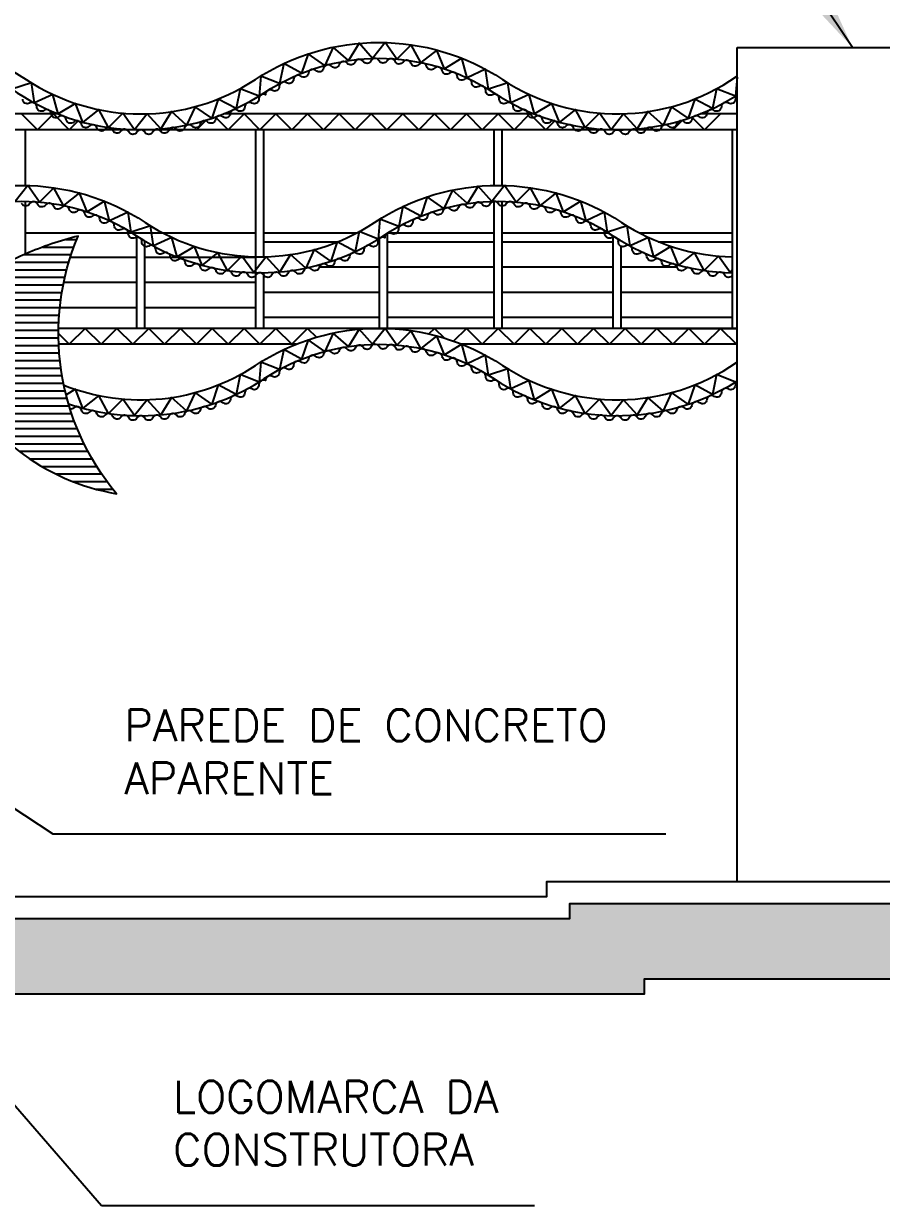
# Model space of a CAD drawing. Header units: millimetres. Extents: x 462 to 740, y -508 to -73.
# Drawn here: x 707.15 to 717.95, y -439.93 to -425.05 of the extents above; entities that cross this region are included whole.
import ezdxf

# ---------------------------------------------------------------- set-up
doc = ezdxf.new("R2010")
doc.units = ezdxf.units.MM
doc.header["$LTSCALE"] = 0.1
for name, color, linetype in [('azul-claro', 130, 'Continuous'), ('COTAS', 6, 'Continuous'), ('nivel', 1, 'Continuous'), ('ondas-claras', 130, 'Continuous'), ('ondas-escuras', 160, 'Continuous'), ('Parede alta', 5, 'Continuous')]:
    doc.layers.add(name, color=color, linetype=linetype)
doc.styles.add('RO-00', font='romans.shx')
doc.dimstyles.new('COTAS-300', dxfattribs={"dimscale": 0, "dimtxt": 0.4, "dimasz": 0.6, "dimexe": 0.4, "dimexo": 0.4, "dimgap": 0.3, "dimtad": 1, "dimzin": 1, "dimdsep": 46, "dimtxsty": 'RO-00', "dimcen": 2.5, "dimclrd": 6, "dimclre": 6, "dimclrt": 2, "dimadec": 0, "dimazin": 0, "dimtfac": 1, "dimtmove": 2, "dimatfit": 2, "dimfxl": 1, "dimtolj": 1, "dimtzin": 0, "dimarcsym": 0})

msp = doc.modelspace()

# ---------------------------------------------------------------- hatches: boundary and pattern name
h = msp.add_hatch()
h.set_pattern_fill('LINE', color=256, scale=0.1, style=0)
h.set_pattern_definition([(0, (0, 0), (0, 0.3175), [])])
h.paths.add_polyline_path([(710.0715033197688, -427.6869411062975), (708.9028975590733, -427.6869411062976, 0.1164514430247353), (710.0715033197687, -427.9864648726216)], flags=17)
h.paths.add_polyline_path([(710.0715033197687, -427.9864648726216, -0.1164514430247462), (708.9028975590732, -427.6869411062976), (708.6715033197686, -427.6869411062976), (708.6715033197686, -428.8869411062977), (710.0715033197686, -428.8869411062977)])
h.paths.add_polyline_path([(708.5715033197687, -427.7388374725357, 0.09851582769293266), (708.5499436867412, -427.7454732163897, -0.5852999899523541), (708.4646955125302, -427.6916123618762, 0.02052110150961967), (708.4646981815637, -427.6869411062976), (707.1715033197687, -427.6869411062975), (707.1715033197687, -427.9512955978785, -0.04257938205917765), (707.8338656123348, -427.7255341366917, 0.0952719045216762), (707.5851574840316, -428.8869411062977), (708.5715033197688, -428.8869411062977)])
h = msp.add_hatch()
h.set_pattern_fill('LINE', color=256, scale=0.1, style=0)
h.set_pattern_definition([(180, (1337.523069777671, 93.53916156818627), (0, 0.3175), [])])
h.paths.add_polyline_path([(714.9028975590732, -427.6869411062976), (716.0715033197688, -427.6869411062975), (716.0715033197688, -427.9864648726216, -0.1164514430247558)])
h.paths.add_polyline_path([(714.6715033197687, -427.8552408566406, 0.2379369632080782), (714.7225848105248, -427.8501921231301, -0.2689827618628742), (714.7805494540411, -427.848397968982), (714.7805503784782, -427.8483984675336, -0.2689890858059741), (714.8108952687376, -427.8978195492859, 0.6100994640197491), (714.9017382594827, -427.9427444964904, -0.2689892305921527), (714.9594327446008, -427.9368618775699), (714.9594336498684, -427.93686228612, -0.2689828820818493), (714.9931917202159, -427.9840164394259, 0.610099539907486), (715.0869808080496, -428.0224164944501, -0.2689830551197115), (715.14411502663, -428.0124763587391), (715.1441158979032, -428.0124766800221, -0.2689893570093528), (715.1811189560442, -428.0571313017462, 0.610099463919175), (715.2773837683209, -428.0888138799967, -0.2689898418021161), (715.3336747589083, -428.0748640979604), (715.3336754545268, -428.0748642999667, -0.2689835177949229), (715.3737384670231, -428.1167938870024, 0.6100995397893043), (715.4720010273285, -428.1416016773694, -0.5799379795633007), (715.570090128724, -428.1627117919845, 0.6100994641144194), (715.6698576290096, -428.1805203780343, -0.5799379796214269), (715.7691926401795, -428.1946506401847, 0.6100995397805233), (715.8699697123657, -428.2053715982649, -0.5799379795683455), (715.9700542646409, -428.2124561693566, 0.6100994641916826), (716.0713354898807, -428.216035731545, -0.001454302066309839), (716.0715033197688, -428.2157443823648), (716.0715033197688, -428.8869411062977), (714.6715033197687, -428.8869411062976)])
h.paths.add_polyline_path([(713.1715033197687, -427.6869411062976), (714.4646981815638, -427.6869411062976, -0.02052110146763082), (714.4646955125307, -427.6916123618666, 0.5852999903886388), (714.549943686799, -427.7454732163585, -0.09851582740689939), (714.5715033197688, -427.7388374725357), (714.5715033197689, -428.8869411062976), (713.1715033197687, -428.8869411062976)])
h.paths.add_polyline_path([(711.7265491913282, -427.6889339649639, -0.02403830911296385), (711.7316443516625, -427.6869411062976), (711.7679769619524, -427.6869411062976, -0.04992430652668298), (711.7783111270076, -427.6916123618988, 0.3123430975043032), (711.8439696881393, -427.6869411062976), (713.0715033197688, -427.6869411062976), (713.0715033197688, -428.8869411062976), (711.7265491913282, -428.8869411062976)])
h.paths.add_polyline_path([(710.1715033197686, -428.2157443823453, -0.001448405149833807), (710.1716704725638, -428.2160345481939, 0.6100995398671734), (710.272952966783, -428.2124549411492, -0.5799379795408921), (710.37303768614, -428.2053727308626, 0.6100994640013186), (710.4738134956724, -428.1946519071236, -0.5799379797076375), (710.573148173514, -428.1805193018372, 0.6100995397421503), (710.6729169238122, -428.1627104926714, -0.579937979675688), (710.7710065231361, -428.14160269179, 0.6100994641467672), (710.8692678522962, -428.1167952122224, -0.5799379795136393), (710.9656218909604, -428.0888129324043, 0.6100995398194184), (711.0618879093815, -428.0571299571898, -0.5799379796552772), (711.156026876214, -428.0224173704673, 0.6100994641270733), (711.2498147889415, -427.984017796554, -0.5799379795812867), (711.3412672761073, -427.9427436964054, 0.6100995397504883), (711.4321114050658, -427.8978181863478, -0.5799379797433296), (711.5204229867069, -427.8501928432751, 0.610099464006414), (711.6078677288887, -427.7989667082129, -0.222137331088951), (711.6265491913283, -427.7537297483257), (711.6265491913284, -428.8869411062977), (710.1715033197686, -428.8869411062976)])
h.paths.add_polyline_path([(710.1715033197685, -427.6869411062977), (711.340109080464, -427.6869411062976, -0.1164514430247438), (710.1715033197686, -427.9864648726217)])
at = {"layer": 'nivel'}
h = msp.add_hatch(dxfattribs=at)
h.set_pattern_fill('LINE', color=256, scale=0.03, style=0)
h.set_pattern_definition([(0, (0, 0), (0, 0.09524999999999999), [])])
edge = h.paths.add_edge_path()
edge.add_line((699.8414117936206, -429.5284877801931), (698.8096741789603, -429.6220284175258))
edge.add_arc((700.0155409109542, -429.0487400727159), 1.335205640200976, 205.427162484213, 225.6908984246873)
edge.add_arc((703.1123904557355, -426.2397250552069), 5.51437166967303, 223.0521815015555, 245.5952321465405)
edge.add_arc((703.1123904557355, -426.2397250552069), 5.514371669672974, 245.5952321465403, 288.1916869279893)
edge.add_arc((703.1123904557359, -426.2397250552068), 5.514371669672999, 288.1916869279856, 310.8161678870518)
edge.add_arc((706.8913195210647, -430.6151597829539), 0.2670411280402432, 45.93554356051408, 130.816167887057, ccw=False)
edge.add_arc((708.7837386481352, -428.2275957983672), 2.780977519417397, 232.1420909785948, 260.3077357787611)
edge.add_arc((710.7294605855591, -428.952941053033), 3.144995705441348, 157.0285125311506, 219.8663069947662, ccw=False)
edge.add_arc((708.8258140178843, -431.7203490056746), 4.116127728426251, 103.9450182528151, 113.6976028204336)
edge.add_arc((708.8258140178478, -431.7203490056913), 4.116127728426901, 113.6976028198749, 122.520669061994)
edge.add_arc((706.4554886672854, -428.0339755400707), 0.2670411280402833, 221.6088745912796, 306.1371043044731, ccw=False)
edge.add_arc((702.6152194415878, -431.444589951069), 4.869101236259058, 41.60887459127139, 50.46395990994611)
edge.add_arc((702.6152194415766, -431.4445899510799), 4.869101236274568, 50.46395990992676, 62.89144080557438)
edge.add_arc((702.6152194415769, -431.4445899510799), 4.869101236274457, 62.89144080557676, 111.4586071290842)
edge.add_arc((702.6152194415766, -431.44458995108), 4.869101236274474, 111.4586071290812, 130.9514306225702)
edge.add_arc((702.6152194415763, -431.4445899510804), 4.869101236274509, 130.9514306225645, 138.1853458032426)
edge.add_arc((700.0155409109591, -429.0487400727186), 1.335205640206627, 140.433387464486, 162.2489838610349)
edge.add_arc((700.0155409109541, -429.0487400727156), 1.335205640200974, 162.2489838610902, 189.9347229458582)
edge.add_line((698.7003567446019, -429.2790978600834), (699.811356979353, -429.17632306225))
edge.add_line((699.811356979353, -429.17632306225), (699.8414117936206, -429.5284877801931))
at = {"layer": 'Parede alta'}
msp.add_hatch(color=256, dxfattribs=at).paths.add_polyline_path([(735.5791942286885, -436.3220021510428), (728.995244052734, -436.3220021510428), (728.995244052734, -436.1331701510429), (714.018780882763, -436.1331701510429), (714.018780882763, -436.3220021510428), (712.3167932583422, -436.3220021510428), (706.5612155992338, -436.3220021510428), (706.5612155992338, -436.1331701510429), (698.36580003527, -436.1331701510429), (698.36580003527, -436.3220021510428), (685.6993040352703, -436.3220021510427), (685.6993040352703, -436.1331701510428), (660.8609847586534, -436.1331701510429), (640.6658000352701, -436.1331701510429), (640.6658000352701, -436.3220021510428), (628.3993040352701, -436.3220021510427), (628.3993040352701, -436.1331701510428), (620.4658000352701, -436.1331701510429), (620.4658000352701, -436.3220021510428), (611.7497915267348, -436.3220021510428), (611.7497915267348, -437.2661621510428), (621.4099600352702, -437.2661621510428), (621.4099600352702, -437.0773301510428), (627.4551440352701, -437.0773301510428), (627.4551440352701, -437.2661621510427), (641.6099600352701, -437.2661621510428), (641.6099600352701, -437.0773301510428), (660.8609847586534, -437.0773301510428), (684.7551440352703, -437.0773301510428), (684.7551440352703, -437.2661621510427), (699.3099600352699, -437.2661621510428), (699.3099600352699, -437.0773301510428), (705.6170555992338, -437.0773301510428), (705.6170555992338, -437.2661621510428), (712.3167932583422, -437.2661621510428), (714.962940882763, -437.2661621510428), (714.962940882763, -437.0773301510428), (728.051084052734, -437.0773301510428), (728.051084052734, -437.2661621510428), (735.5791942286885, -437.2661621510428)])

# ---------------------------------------------------------------- linework, layer by layer
for p, q in [((707.5774726688775, -426.1869411062976), (704.8339612073861, -426.1869411062976)), ((707.1215033197641, -426.1869411062976), (707.3215033197638, -426.3869411062975)), ((707.5215033197636, -426.1869411062976), (707.3215033197639, -426.3869411062975)), ((707.5215033197636, -426.1869411062976), (707.7215033197633, -426.3869411062975)), ((707.8336015801628, -426.2748428458979), (707.7215033197633, -426.3869411062975)), ((709.4438404349461, -426.2646039911208), (709.3215033197695, -426.3869411062975)), ((709.5607819548959, -426.2262197414243), (709.7215033197689, -426.3869411062975)), ((710.1215033197686, -426.1869411062976), (709.6655339706593, -426.1869411062976)), ((709.9215033197686, -426.1869411062976), (709.7215033197689, -426.3869411062975)), ((709.9215033197686, -426.1869411062976), (710.1215033197683, -426.3869411062975)), ((713.5774726688776, -426.1869411062976), (710.1215033197686, -426.1869411062976)), ((710.3215033197683, -426.1869411062976), (710.1215033197686, -426.3869411062975)), ((710.3215033197683, -426.1869411062976), (710.521503319768, -426.3869411062975)), ((710.7215033197676, -426.1869411062976), (710.5215033197679, -426.3869411062975)), ((710.7215033197676, -426.1869411062976), (710.9215033197673, -426.3869411062975)), ((711.1215033197672, -426.1869411062976), (710.9215033197675, -426.3869411062975)), ((711.1215033197672, -426.1869411062976), (711.3215033197669, -426.3869411062975)), ((711.5215033197666, -426.1869411062976), (711.3215033197667, -426.3869411062975)), ((711.5215033197666, -426.1869411062976), (711.7215033197663, -426.3869411062975)), ((711.9215033197661, -426.1869411062976), (711.7215033197664, -426.3869411062975)), ((711.9215033197661, -426.1869411062976), (712.1215033197658, -426.3869411062975)), ((712.3215033197654, -426.1869411062976), (712.1215033197657, -426.3869411062975)), ((712.3215033197654, -426.1869411062976), (712.5215033197651, -426.3869411062975)), ((712.7215033197649, -426.1869411062976), (712.5215033197652, -426.3869411062975)), ((712.7215033197649, -426.1869411062976), (712.9215033197646, -426.3869411062975)), ((713.1215033197642, -426.1869411062976), (712.9215033197645, -426.3869411062975)), ((713.1215033197642, -426.1869411062976), (713.3215033197639, -426.3869411062975)), ((713.5215033197637, -426.1869411062976), (713.321503319764, -426.3869411062975)), ((713.5215033197637, -426.1869411062976), (713.7215033197634, -426.3869411062975)), ((713.833601580163, -426.2748428458979), (713.7215033197634, -426.3869411062975)), ((715.4438404349462, -426.2646039911208), (715.3215033197696, -426.3869411062975)), ((715.560781954896, -426.2262197414243), (715.721503319769, -426.3869411062975)), ((716.1315033197687, -426.1869411062976), (715.6655339706595, -426.1869411062976)), ((715.9215033197687, -426.1869411062976), (715.721503319769, -426.3869411062975)), ((710.1215033197686, -426.3869411062975), (704.8339612073862, -426.3869411062975)), ((707.1715033197686, -427.0873836188316), (707.1715033197686, -426.3869411062976)), ((710.0715033197687, -427.9864648726216), (710.0715033197687, -426.3869411062975)), ((716.1315033197687, -426.3869411062975), (710.1215033197686, -426.3869411062975)), ((710.1715033197686, -427.9864648726217), (710.1715033197686, -426.3869411062975)), ((713.0715033197688, -427.0873836188316), (713.0715033197688, -426.3869411062976)), ((713.1715033197687, -427.0873836188316), (713.1715033197687, -426.3869411062976)), ((716.0715033197689, -428.8869411062977), (716.0715033197688, -426.3869411062975)), ((707.1715033197686, -427.9512955978785), (707.1715033197686, -427.2874173399736)), ((713.0715033197688, -428.8869411062976), (713.0715033197688, -427.2874173399736)), ((713.1715033197687, -428.8869411062976), (713.1715033197687, -427.2874173399736)), ((710.0715033197688, -427.6869411062975), (707.1715033197687, -427.6869411062977)), ((708.5143421474869, -427.6869411062976), (707.1715033197686, -427.6869411062975)), ((708.5715033197687, -428.8869411062976), (708.5715033197687, -427.7388374725357)), ((711.3401090804639, -427.6869411062976), (710.1715033197687, -427.6869411062977)), ((711.6265491913283, -428.8869411062976), (711.6265491913283, -427.7537297483258)), ((711.7265491913282, -428.8869411062976), (711.7265491913282, -427.6889339649639)), ((713.0715033197688, -427.6869411062976), (711.7286644920505, -427.6869411062976)), ((714.514342147487, -427.6869411062976), (713.1715033197686, -427.6869411062976)), ((714.5715033197688, -428.8869411062976), (714.5715033197688, -427.7388374725357)), ((716.0715033197689, -427.6869411062975), (714.9028975590734, -427.6869411062976)), ((708.6715033197686, -428.8869411062976), (708.6715033197686, -427.7864255875843)), ((714.6715033197687, -428.8869411062976), (714.6715033197687, -427.8552408566406)), ((710.0715033197687, -428.8869411062979), (710.0715033197687, -427.9864648726216)), ((710.1715033197686, -428.8869411062977), (710.1715033197686, -428.1864985937635)), ((707.5844663463973, -428.9499041329228), (707.7215033197722, -429.0869411062978)), ((710.1215033197686, -428.8869411062977), (707.5851574840316, -428.8869411062977)), ((707.9215033197719, -428.8869411062979), (707.7215033197722, -429.0869411062978)), ((707.9215033197719, -428.8869411062979), (708.1215033197716, -429.0869411062978)), ((708.3215033197713, -428.8869411062979), (708.1215033197716, -429.0869411062978)), ((708.3215033197713, -428.8869411062979), (708.521503319771, -429.0869411062978)), ((708.7215033197707, -428.8869411062979), (708.521503319771, -429.0869411062978)), ((708.7215033197707, -428.8869411062979), (708.9215033197704, -429.0869411062978)), ((709.1215033197701, -428.8869411062979), (708.9215033197704, -429.0869411062978)), ((709.1215033197701, -428.8869411062979), (709.3215033197698, -429.0869411062978)), ((709.5215033197695, -428.8869411062979), (709.3215033197698, -429.0869411062978)), ((709.5215033197695, -428.8869411062979), (709.7215033197692, -429.0869411062978)), ((709.9215033197689, -428.8869411062979), (709.7215033197692, -429.0869411062978)), ((709.9215033197689, -428.8869411062979), (710.1215033197686, -429.0869411062978)), ((716.1215033197687, -428.8869411062977), (710.1215033197686, -428.8869411062976)), ((710.3215033197682, -428.8869411062976), (710.1215033197685, -429.0869411062976)), ((710.3215033197682, -428.8869411062976), (710.5215033197679, -429.0869411062976)), ((710.7215033197675, -428.8869411062976), (710.5215033197678, -429.0869411062976)), ((710.7215033197676, -428.8869411062976), (710.8336015801661, -428.9990393666963)), ((712.3215033197743, -428.8869411062979), (712.2505724877357, -428.9578719383364)), ((712.3215033197743, -428.8869411062979), (712.4438404349522, -429.0092782214759)), ((712.7215033197738, -428.8869411062979), (712.5607819548999, -429.047662471172)), ((712.7215033197738, -428.8869411062979), (712.9215033197735, -429.0869411062978)), ((713.1215033197732, -428.8869411062979), (712.9215033197735, -429.0869411062978)), ((713.1215033197732, -428.8869411062979), (713.3215033197729, -429.0869411062978)), ((713.5215033197726, -428.8869411062979), (713.3215033197729, -429.0869411062978)), ((713.5215033197726, -428.8869411062979), (713.7215033197723, -429.0869411062978)), ((713.921503319772, -428.8869411062979), (713.7215033197723, -429.0869411062978)), ((713.921503319772, -428.8869411062979), (714.1215033197717, -429.0869411062978)), ((714.3215033197714, -428.8869411062979), (714.1215033197717, -429.0869411062978)), ((714.3215033197714, -428.8869411062979), (714.5215033197711, -429.0869411062978)), ((714.7215033197708, -428.8869411062979), (714.5215033197711, -429.0869411062978)), ((714.7215033197708, -428.8869411062979), (714.9215033197705, -429.0869411062978)), ((715.1215033197702, -428.8869411062979), (714.9215033197705, -429.0869411062978)), ((715.1215033197702, -428.8869411062979), (715.3215033197699, -429.0869411062978)), ((715.1215033197703, -428.8869411062977), (716.1315033197687, -428.8869411062978)), ((715.5215033197696, -428.8869411062979), (715.3215033197699, -429.0869411062978)), ((715.5215033197696, -428.8869411062979), (715.7215033197693, -429.0869411062978)), ((715.921503319769, -428.8869411062979), (715.7215033197693, -429.0869411062978)), ((715.921503319769, -428.8869411062979), (716.1215033197687, -429.0869411062978)), ((710.1215033197686, -429.0869411062978), (707.5873208730432, -429.0869411062977)), ((710.5774726688772, -429.0869411062977), (710.1215033197686, -429.0869411062977)), ((716.1315033197687, -429.0869411062977), (712.6655339706602, -429.0869411062977))]:
    msp.add_line(p, q)
at = {"layer": 'azul-claro'}
for points in [[(704.121503319769, -425.7161520987489, -0.2930573711677213), (707.1765491913283, -425.7534548677655, 0.3000000000002133), (710.0664574482112, -425.7534548677639, 0.2924565199197368)], [(710.0664574482112, -425.7534548677639, -0.29999999999966), (713.1765491913284, -425.7534548677655, 0.3069161998080274), (716.1215033197691, -425.7161520987489)], [(704.1215033197686, -425.9558134922029, 0.005791232287019813), (704.1765491913283, -425.9204273448298, -0.3000000000000149), (707.066457448209, -425.9204273448298, 0.2999999999999435), (710.1765491913283, -425.9204273448298)], [(716.1215033197687, -425.9589774431142, 0.1916614985766965), (716.1078942059363, -425.9994946202783, -0.6037532416135366), (716.0208705256152, -426.0504740924569, 0.5860725655766588), (715.932100512566, -426.0983480133677, -0.603737073035858), (715.8416949468453, -426.1430566390105, 0.5860725655766588), (715.74976664959, -426.1845441754982, -0.6037532416135366), (715.6564303422198, -426.2227588486844, 0.5860725655763703), (715.5618025032751, -426.2576529687741, -0.6037370730358578), (715.4660012230559, -426.2891829898393, 0.5860725655763703), (715.3691460562496, -426.3173095641604, -0.6037532416135366), (715.2713578727376, -426.3419975913322, 0.5860725655766588), (715.1727587067547, -426.3632162620644, -0.603737073035858), (715.0734716045965, -426.3809390966314, 0.5860725655766588), (714.973620471064, -426.3951439779185, -0.6037532416135366), (714.8733299148383, -426.4058131790205, 0.5860725655763703), (714.7727250929767, -426.4129333853657, -0.6037370730358577), (714.6719315547227, -426.4164957113311, 0.5860725655763703), (714.5710750848259, -426.4164957113313, -0.6037532416135366), (714.4702815465708, -426.4129333853663, 0.5860725655766588), (714.3696767247096, -426.4058131790217, -0.603737073035858), (714.2693861684845, -426.3951439779204, 0.5860725655766588), (714.1695350349521, -426.3809390966333, -0.6037532416135366), (714.070247932793, -426.3632162620662, 0.5860725655763703), (713.9716487668101, -426.3419975913342, -0.6037370730358576), (713.8738605832989, -426.3173095641628, 0.5860725655763703), (713.7770054164928, -426.2891829898412, -0.6037532416135366), (713.6812041362726, -426.2576529687759, 0.5860725655766588), (713.586576297328, -426.2227588486866, -0.6037370730358577), (713.4932399899584, -426.1845441755006, 0.5860725655766588), (713.401311692703, -426.1430566390133, -0.6037532416135366), (713.3109061269819, -426.0983480133704, 0.5860725655763703), (713.2221361139322, -426.0504740924596, -0.603737073035858), (713.1351124336118, -425.9994946202819, 0.5860725656935788), (713.0499436867414, -425.9454732163897, -0.585299989952354), (712.9646955125303, -425.8916123618762, 0.6047310542622916), (712.8774191450149, -425.8411041592898, -0.5852999899522828), (712.7882463697614, -425.7940248750043, 0.6047310542623732), (712.6973118358744, -425.7504455977963, -0.5852999899516272), (712.6047528526783, -425.7104321315012, 0.6047310542615013), (712.5107091823841, -425.6740448956513, -0.5852999899527953), (712.4153228290493, -425.6413388342443, 0.6047310542631286), (712.3187378241577, -425.6123633327776, -0.585299989951967), (712.221100009131, -425.5871621436777, 0.6047310542631286), (712.1225568151148, -425.5657733202354, -0.5852999899527953), (712.0232570403571, -425.5482291591456, 0.6047310542615013), (711.9233506255299, -425.5345561517406, -0.585299989951967), (711.8229884273171, -425.5247749439868, 0.6047310542631286), (711.7223219906283, -425.5189003053125, -0.5852999899527953), (711.6215033197657, -425.5169411063044, 0.6047310542615013), (711.5206846489034, -425.5189003053141, -0.5852999899516271), (711.4200182122145, -425.5247749439901, 0.6047310542615013), (711.3196560140016, -425.5345561517453, -0.5852999899527953), (711.2197495991741, -425.5482291591527, 0.6047310542631286), (711.1204498244173, -425.5657733202445, -0.585299989951967), (711.0219066304016, -425.5871621436891, 0.6047310542615013), (710.9242688153755, -425.6123633327903, -0.5852999899527953), (710.8276838104839, -425.6413388342592, 0.6047310542631286), (710.7322974571504, -425.6740448956682, -0.585299989951967), (710.6382537868565, -425.7104321315195, 0.6047310542631286), (710.5456948036616, -425.750445597816, -0.5852999899527953), (710.454760269775, -425.7940248750255, 0.6047310542615013), (710.3655874945224, -425.8411041593124, -0.5852999899516271), (710.2783111270078, -425.8916123618991, 0.6047310542615013), (710.1930629527978, -425.9454732163888, 0.3545817671686555), (710.1215033197686, -425.9589774431142, 0.3545817671686555)], [(710.1765491913283, -425.9204273448298, -0.3000000000000216), (713.0664574482091, -425.9204273448298, 0.2948347620666424), (716.1315033197687, -425.9495183301798, 0.2948347620666424)], [(710.1215033197686, -425.9589774431142, 0.1916614985766965), (710.1078942059362, -425.9994946202783, -0.6037532416135366), (710.0208705256151, -426.0504740924569, 0.5860725655766588), (709.9321005125659, -426.0983480133677, -0.603737073035858), (709.8416949468452, -426.1430566390105, 0.5860725655766588), (709.7497666495899, -426.1845441754982, -0.6037532416135366), (709.6564303422197, -426.2227588486844, 0.5860725655763703), (709.561802503275, -426.2576529687741, -0.6037370730358578), (709.4660012230557, -426.2891829898393, 0.5860725655763703), (709.3691460562495, -426.3173095641604, -0.6037532416135366), (709.2713578727374, -426.3419975913322, 0.5860725655766588), (709.1727587067546, -426.3632162620644, -0.603737073035858), (709.0734716045964, -426.3809390966314, 0.5860725655766588), (708.9736204710639, -426.3951439779185, -0.6037532416135366), (708.8733299148382, -426.4058131790205, 0.5860725655763703), (708.7727250929765, -426.4129333853657, -0.6037370730358577), (708.6719315547226, -426.4164957113311, 0.5860725655763703), (708.5710750848258, -426.4164957113313, -0.6037532416135366), (708.4702815465707, -426.4129333853663, 0.5860725655766588), (708.3696767247095, -426.4058131790217, -0.603737073035858), (708.2693861684844, -426.3951439779204, 0.5860725655766588), (708.169535034952, -426.3809390966333, -0.6037532416135366), (708.0702479327929, -426.3632162620662, 0.5860725655763703), (707.97164876681, -426.3419975913342, -0.6037370730358576), (707.8738605832988, -426.3173095641628, 0.5860725655763703), (707.7770054164927, -426.2891829898412, -0.6037532416135366), (707.6812041362725, -426.2576529687759, 0.5860725655766588), (707.5865762973278, -426.2227588486866, -0.6037370730358577), (707.4932399899583, -426.1845441755006, 0.5860725655766588), (707.4013116927028, -426.1430566390133, -0.6037532416135366), (707.3109061269818, -426.0983480133704, 0.5860725655763703), (707.222136113932, -426.0504740924596, -0.603737073035858), (707.1351124336117, -425.9994946202819, 0.5860725656935788)]]:
    msp.add_lwpolyline(points, format="xyb", dxfattribs=at)
for points in [[(716.1105357552283, -425.9626508776253), (715.8728078098294, -425.8695073725515), (715.8211803986175, -426.1195571655379), (715.5959005089474, -425.9993936940867), (715.5155380545273, -426.2417408922975), (715.3057646525649, -426.096188810931), (715.1977581671028, -426.3275432741668), (715.006339166534, -426.1585786187441), (714.8721549615133, -426.3757994457472), (714.7016890940469, -426.1857161045783), (714.5431488734123, -426.3858542743563), (714.3959504080283, -426.1772328460477), (714.2152065364735, -426.3575712542041), (714.0932738605753, -426.1332440130824), (713.8927801427324, -426.2913343596142), (713.7977686317544, -426.0543468043657), (713.5802469989912, -426.1880428321341), (713.5134465427857, -425.9416123396788), (713.2818500998768, -426.0490989723032), (713.2441675909841, -425.7965711182266), (712.9988390485531, -425.8773110943688), (712.9611565396605, -425.6247832402921), (712.7295600967516, -425.7322698729165), (712.662759640546, -425.4858393804612), (712.4452380077829, -425.6195354082297), (712.3502264968049, -425.3825478529811), (712.149732778962, -425.540638199513), (712.0278001030638, -425.3163109583912), (711.847056231509, -425.4966493665477), (711.699857766125, -425.288027938239), (711.5413175454904, -425.488166108017), (711.3708516780239, -425.2980827668481), (711.2366674730032, -425.5153035938513), (711.0452484724343, -425.3463389384285), (710.9372419869723, -425.5776934016643), (710.7274685850099, -425.4321413202979), (710.6471061305898, -425.6744885185086), (710.4218262409197, -425.5543250470574), (710.3701988297078, -425.8043748400438), (710.1324708843089, -425.7112313349701), (710.1105357552282, -425.9626508776253)], [(710.1105357552282, -425.9626508776253), (709.8728078098293, -425.8695073725515), (709.8211803986173, -426.1195571655379), (709.5959005089472, -425.9993936940867), (709.5155380545272, -426.2417408922975), (709.3057646525648, -426.096188810931), (709.1977581671027, -426.3275432741668), (709.0063391665338, -426.1585786187441), (708.8721549615132, -426.3757994457472), (708.7016890940467, -426.1857161045783), (708.5431488734122, -426.3858542743563), (708.3959504080282, -426.1772328460477), (708.2152065364734, -426.3575712542041), (708.0932738605752, -426.1332440130824), (707.8927801427322, -426.2913343596142), (707.7977686317543, -426.0543468043657), (707.5802469989911, -426.1880428321341), (707.5134465427856, -425.9416123396788), (707.2818500998767, -426.0490989723032), (707.244167590984, -425.7965711182266), (706.998839048553, -425.8773110943688)], [(716.1315033197687, -425.7223215197295), (716.1105357552284, -425.9626508776253)]]:
    msp.add_lwpolyline(points, dxfattribs=at)
at = {"layer": 'nivel'}
for p, q in [((716.1315033197687, -435.8499221510428), (716.1315033197687, -425.3499221510428)), ((716.1315033197687, -425.3499221510428), (720.1315033197686, -425.3499221510428))]:
    msp.add_line(p, q, dxfattribs=at)
at = {"layer": 'ondas-claras'}
for points in [[(710.0664574482089, -429.3534548677653, -0.2999999999999566), (713.1765491913284, -429.3534548677654, 0.306916199807984), (716.1215033197687, -429.316152098749)], [(710.1215033197686, -429.5558134922028, 0.005791232287019813), (710.1765491913283, -429.5204273448297, -0.3000000000000149), (713.0664574482091, -429.5204273448297, 0.2936985048337975), (716.1215033197687, -429.5558134922027)], [(716.1215033197687, -429.5589774431141, 0.1916614985766965), (716.1078942059363, -429.5994946202782, -0.6037532416135366), (716.0208705256152, -429.6504740924568, 0.5860725655766588), (715.932100512566, -429.6983480133676, -0.603737073035858), (715.8416949468453, -429.7430566390104, 0.5860725655766588), (715.74976664959, -429.7845441754981, -0.6037532416135366), (715.6564303422198, -429.8227588486843, 0.5860725655763703), (715.5618025032751, -429.857652968774, -0.6037370730358578), (715.4660012230559, -429.8891829898392, 0.5860725655763703), (715.3691460562496, -429.9173095641603, -0.6037532416135366), (715.2713578727376, -429.9419975913321, 0.5860725655766588), (715.1727587067547, -429.9632162620643, -0.603737073035858), (715.0734716045965, -429.9809390966313, 0.5860725655766588), (714.973620471064, -429.9951439779184, -0.6037532416135366), (714.8733299148383, -430.0058131790204, 0.5860725655763703), (714.7727250929767, -430.0129333853656, -0.6037370730358577), (714.6719315547227, -430.016495711331, 0.5860725655763703), (714.5710750848259, -430.0164957113312, -0.6037532416135366), (714.4702815465708, -430.0129333853662, 0.5860725655766588), (714.3696767247096, -430.0058131790216, -0.603737073035858), (714.2693861684845, -429.9951439779203, 0.5860725655766588), (714.1695350349521, -429.9809390966332, -0.6037532416135366), (714.070247932793, -429.9632162620661, 0.5860725655763703), (713.9716487668101, -429.9419975913341, -0.6037370730358576), (713.8738605832989, -429.9173095641627, 0.5860725655763703), (713.7770054164928, -429.8891829898411, -0.6037532416135366), (713.6812041362726, -429.8576529687758, 0.5860725655766588), (713.586576297328, -429.8227588486865, -0.6037370730358577), (713.4932399899584, -429.7845441755005, 0.5860725655766588), (713.401311692703, -429.7430566390132, -0.6037532416135366), (713.3109061269819, -429.6983480133703, 0.5860725655763703), (713.2221361139322, -429.6504740924595, -0.603737073035858), (713.1351124336118, -429.5994946202818, 0.5860725656935788), (713.0499436867414, -429.5454732163896, -0.585299989952354), (712.9646955125303, -429.4916123618762, 0.6047310542622916), (712.8774191450149, -429.4411041592897, -0.5852999899522828), (712.7882463697614, -429.3940248750042, 0.6047310542623732), (712.6973118358744, -429.3504455977962, -0.5852999899516272), (712.6047528526783, -429.3104321315011, 0.6047310542615013), (712.5107091823841, -429.2740448956512, -0.5852999899527953), (712.4153228290493, -429.2413388342442, 0.6047310542631286), (712.3187378241577, -429.2123633327775, -0.585299989951967), (712.221100009131, -429.1871621436776, 0.6047310542631286), (712.1225568151148, -429.1657733202353, -0.5852999899527953), (712.0232570403571, -429.1482291591456, 0.6047310542615013), (711.9233506255299, -429.1345561517405, -0.585299989951967), (711.8229884273171, -429.1247749439867, 0.6047310542631286), (711.7223219906283, -429.1189003053124, -0.5852999899527953), (711.6215033197657, -429.1169411063044, 0.6047310542615013), (711.5206846489034, -429.118900305314, -0.5852999899516271), (711.4200182122145, -429.12477494399, 0.6047310542615013), (711.3196560140016, -429.1345561517452, -0.5852999899527953), (711.2197495991741, -429.1482291591526, 0.6047310542631286), (711.1204498244173, -429.1657733202444, -0.585299989951967), (711.0219066304016, -429.187162143689, 0.6047310542615013), (710.9242688153755, -429.2123633327902, -0.5852999899527953), (710.8276838104839, -429.2413388342591, 0.6047310542631286), (710.7322974571504, -429.2740448956681, -0.585299989951967), (710.6382537868565, -429.3104321315194, 0.6047310542631286), (710.5456948036616, -429.3504455978159, -0.5852999899527953), (710.454760269775, -429.3940248750254, 0.6047310542615013), (710.3655874945224, -429.4411041593123, -0.5852999899516271), (710.2783111270078, -429.491612361899, 0.6047310542615013), (710.1930629527978, -429.5454732163887, 0.3545817671686555), (710.1215033197686, -429.5589774431141, 0.3545817671686555)], [(707.6520341409685, -429.6013579446744, 0.2450327002442921), (710.0664574482089, -429.3534548677653)], [(707.7110433334393, -429.8362050448969, 0.2256922700653358), (710.1215033197686, -429.5558134922027)], [(710.1215033197686, -429.5589774431141, 0.1916614985766965), (710.1078942059362, -429.5994946202782, -0.6037532416135366), (710.0208705256151, -429.6504740924568, 0.5860725655766588), (709.9321005125659, -429.6983480133676, -0.603737073035858), (709.8416949468452, -429.7430566390104, 0.5860725655766588), (709.7497666495899, -429.7845441754981, -0.6037532416135366), (709.6564303422197, -429.8227588486843, 0.5860725655763703), (709.561802503275, -429.857652968774, -0.6037370730358578), (709.4660012230557, -429.8891829898392, 0.5860725655763703), (709.3691460562495, -429.9173095641603, -0.6037532416135366), (709.2713578727374, -429.9419975913321, 0.5860725655766588), (709.1727587067546, -429.9632162620643, -0.603737073035858), (709.0734716045964, -429.9809390966313, 0.5860725655766588), (708.9736204710639, -429.9951439779184, -0.6037532416135366), (708.8733299148382, -430.0058131790204, 0.5860725655763703), (708.7727250929765, -430.0129333853656, -0.6037370730358577), (708.6719315547226, -430.016495711331, 0.5860725655763703), (708.5710750848258, -430.0164957113312, -0.6037532416135366), (708.4702815465707, -430.0129333853662, 0.5860725655766588), (708.3696767247095, -430.0058131790216, -0.603737073035858), (708.2693861684844, -429.9951439779203, 0.5860725655766588), (708.169535034952, -429.9809390966332, -0.6037532416135366), (708.0702479327929, -429.9632162620661, 0.5860725655763703), (707.97164876681, -429.9419975913341, -0.6037370730358576), (707.8738605832988, -429.9173095641627, 0.5860725655763703), (707.7770054164927, -429.8891829898411, -0.2191912877558952), (707.7320120112664, -429.9049389678072, -0.2191912877558952)]]:
    msp.add_lwpolyline(points, format="xyb", dxfattribs=at)
for points in [[(716.1105357552283, -429.5626508776252), (715.8728078098294, -429.4695073725514), (715.8211803986175, -429.7195571655378), (715.5959005089474, -429.5993936940866), (715.5155380545273, -429.8417408922974), (715.3057646525649, -429.6961888109309), (715.1977581671028, -429.9275432741667), (715.006339166534, -429.758578618744), (714.8721549615133, -429.9757994457472), (714.7016890940469, -429.7857161045782), (714.5431488734123, -429.9858542743563), (714.3959504080283, -429.7772328460476), (714.2152065364735, -429.957571254204), (714.0932738605753, -429.7332440130823), (713.8927801427324, -429.8913343596141), (713.7977686317544, -429.6543468043656), (713.5802469989912, -429.788042832134), (713.5134465427857, -429.5416123396787), (713.2818500998768, -429.6490989723031), (713.2441675909841, -429.3965711182265), (712.9988390485531, -429.4773110943687), (712.9611565396605, -429.224783240292), (712.7295600967516, -429.3322698729164), (712.662759640546, -429.0858393804612), (712.4452380077829, -429.2195354082296), (712.3502264968049, -428.982547852981), (712.149732778962, -429.1406381995129), (712.0278001030638, -428.9163109583911), (711.847056231509, -429.0966493665476), (711.699857766125, -428.8880279382389), (711.5413175454904, -429.0881661080169), (711.3708516780239, -428.898082766848), (711.2366674730032, -429.1153035938512), (711.0452484724343, -428.9463389384284), (710.9372419869723, -429.1776934016642), (710.7274685850099, -429.0321413202978), (710.6471061305898, -429.2744885185085), (710.4218262409197, -429.1543250470573), (710.3701988297078, -429.4043748400437), (710.1324708843089, -429.31123133497), (710.1105357552282, -429.5626508776252)], [(710.1105357552282, -429.5626508776252), (709.8728078098293, -429.4695073725514), (709.8211803986173, -429.7195571655378), (709.5959005089472, -429.5993936940866), (709.5155380545272, -429.8417408922974), (709.3057646525648, -429.6961888109309), (709.1977581671027, -429.9275432741667), (709.0063391665338, -429.758578618744), (708.8721549615132, -429.9757994457472), (708.7016890940467, -429.7857161045782), (708.5431488734122, -429.9858542743563), (708.3959504080282, -429.7772328460476), (708.2152065364734, -429.957571254204), (708.0932738605752, -429.7332440130823), (707.8927801427322, -429.8913343596141), (707.7977686317543, -429.6543468043656), (707.6809878701958, -429.7261241432068)]]:
    msp.add_lwpolyline(points, dxfattribs=at)
at = {"layer": 'ondas-escuras'}
for points in [[(704.1215033197686, -427.9869411062975, 0.1467688363035145), (705.566457448209, -427.5534548677655, -0.3000000000000149), (708.6765491913283, -427.5534548677655, 0.1467688363035053), (710.1215033197686, -427.9869411062975)], [(710.1215033197686, -427.9869411062975, 0.1467688363035156), (711.5664574482091, -427.5534548677655, -0.3000000000000149), (714.6765491913284, -427.5534548677655, 0.1419074218141589), (716.0715033197689, -427.9864648726216, 0.1419074218141589)], [(704.1215033197686, -428.1869411062976, 0.1467688363035101), (705.6765491913283, -427.7204273448298, -0.3000000000000149), (708.566457448209, -427.7204273448298, 0.1467688363035019), (710.1215033197686, -428.1869411062975)], [(710.1215033197686, -428.1869411062975, 0.2714447150037269), (710.0710750848258, -428.2164957113313, -0.6037532416135366), (709.9702815465707, -428.2129333853662, 0.5860725655766588), (709.8696767247095, -428.2058131790217, -0.603737073035858), (709.7693861684844, -428.1951439779203, 0.5860725655766588), (709.669535034952, -428.1809390966332, -0.6037532416135366), (709.5702479327929, -428.1632162620662, 0.5860725655763703), (709.47164876681, -428.1419975913342, -0.6037370730358576), (709.3738605832988, -428.1173095641627, 0.5860725655763703), (709.2770054164927, -428.0891829898411, -0.6037532416135366), (709.1812041362725, -428.0576529687759, 0.5860725655766588), (709.0865762973278, -428.0227588486865, -0.6037370730358577), (708.9932399899583, -427.9845441755006, 0.5860725655766588), (708.9013116927028, -427.9430566390132, -0.6037532416135366), (708.8109061269818, -427.8983480133703, 0.5860725655763703), (708.722136113932, -427.8504740924595, -0.603737073035858), (708.6351124336117, -427.7994946202818, 0.5860725656935788), (708.5499436867412, -427.7454732163897, -0.585299989952354), (708.4646955125302, -427.6916123618762, 0.6047310542622916), (708.3774191450148, -427.6411041592897, -0.5852999899522828), (708.2882463697613, -427.5940248750043, 0.6047310542623732), (708.1973118358743, -427.5504455977963, -0.5852999899516272), (708.1047528526782, -427.5104321315011, 0.6047310542615013), (708.010709182384, -427.4740448956512, -0.5852999899527953), (707.9153228290492, -427.4413388342442, 0.6047310542631286), (707.8187378241576, -427.4123633327775, -0.585299989951967), (707.7211000091309, -427.3871621436776, 0.6047310542631286), (707.6225568151146, -427.3657733202353, -0.5852999899527953), (707.523257040357, -427.3482291591456, 0.6047310542615013), (707.4233506255298, -427.3345561517406, -0.585299989951967), (707.322988427317, -427.3247749439868, 0.6047310542631286), (707.2223219906282, -427.3189003053125, -0.5852999899527953), (707.1215033197656, -427.3169411063044, 0.6047310542615013)], [(710.1215033197686, -428.1869411062976, 0.1467688363035116), (711.6765491913284, -427.7204273448298, -0.3000000000000149), (714.5664574482091, -427.7204273448298, 0.1422514113255982), (716.0715033197689, -428.1864985937634, 0.1422514113255982)], [(716.0715033197689, -428.2157443823649, 0.003740573824860729), (716.0710750848259, -428.2164957113313, -0.6037532416135366), (715.9702815465708, -428.2129333853662, 0.5860725655766588), (715.8696767247096, -428.2058131790217, -0.603737073035858), (715.7693861684845, -428.1951439779203, 0.5860725655766588), (715.6695350349521, -428.1809390966332, -0.6037532416135366), (715.570247932793, -428.1632162620662, 0.5860725655763703), (715.4716487668101, -428.1419975913342, -0.6037370730358576), (715.3738605832989, -428.1173095641627, 0.5860725655763703), (715.2770054164928, -428.0891829898411, -0.6037532416135366), (715.1812041362726, -428.0576529687759, 0.5860725655766588), (715.086576297328, -428.0227588486865, -0.6037370730358577), (714.9932399899584, -427.9845441755006, 0.5860725655766588), (714.901311692703, -427.9430566390132, -0.6037532416135366), (714.8109061269819, -427.8983480133703, 0.5860725655763703), (714.7221361139322, -427.8504740924595, -0.603737073035858), (714.6351124336118, -427.7994946202818, 0.5860725656935788), (714.5499436867414, -427.7454732163897, -0.585299989952354), (714.4646955125303, -427.6916123618762, 0.6047310542622916), (714.3774191450149, -427.6411041592897, -0.5852999899522828), (714.2882463697614, -427.5940248750043, 0.6047310542623732), (714.1973118358744, -427.5504455977963, -0.5852999899516272), (714.1047528526783, -427.5104321315011, 0.6047310542615013), (714.0107091823841, -427.4740448956512, -0.5852999899527953), (713.9153228290493, -427.4413388342442, 0.6047310542631286), (713.8187378241577, -427.4123633327775, -0.585299989951967), (713.721100009131, -427.3871621436776, 0.6047310542631286), (713.6225568151148, -427.3657733202353, -0.5852999899527953), (713.5232570403571, -427.3482291591456, 0.6047310542615013), (713.4233506255299, -427.3345561517406, -0.585299989951967), (713.3229884273171, -427.3247749439868, 0.6047310542631286), (713.2223219906283, -427.3189003053125, -0.5852999899527953), (713.1215033197657, -427.3169411063044, 0.6047310542615013), (713.0206846489034, -427.3189003053141, -0.5852999899516271), (712.9200182122145, -427.3247749439901, 0.6047310542615013), (712.8196560140017, -427.3345561517452, -0.5852999899527953), (712.7197495991742, -427.3482291591527, 0.6047310542631286), (712.6204498244174, -427.3657733202444, -0.585299989951967), (712.5219066304018, -427.387162143689, 0.6047310542615013), (712.4242688153756, -427.4123633327903, -0.5852999899527953), (712.327683810484, -427.4413388342591, 0.6047310542631286), (712.2322974571505, -427.4740448956682, -0.585299989951967), (712.1382537868566, -427.5104321315195, 0.6047310542631286), (712.0456948036617, -427.550445597816, -0.5852999899527953), (711.9547602697751, -427.5940248750254, 0.6047310542615013), (711.8655874945225, -427.6411041593124, -0.5852999899516271), (711.7783111270079, -427.691612361899, 0.6047310542615013), (711.693062952798, -427.7454732163887, 0.5860725655761848), (711.6078942059364, -427.7994946202783, -0.6037532416135366), (711.5208705256154, -427.8504740924569, 0.5860725655766588), (711.4321005125661, -427.8983480133678, -0.603737073035858), (711.3416949468453, -427.9430566390106, 0.5860725655766588), (711.24976664959, -427.9845441754983, -0.6037532416135366), (711.1564303422198, -428.0227588486845, 0.5860725655763703), (711.0618025032751, -428.0576529687742, -0.6037370730358578), (710.9660012230559, -428.0891829898394, 0.5860725655763703), (710.8691460562496, -428.1173095641605, -0.6037532416135366), (710.7713578727376, -428.1419975913323, 0.5860725655766588), (710.6727587067547, -428.1632162620645, -0.603737073035858), (710.5734716045965, -428.1809390966315, 0.5860725655766588), (710.473620471064, -428.1951439779185, -0.6037532416135366), (710.3733299148383, -428.2058131790205, 0.5860725655763703), (710.2727250929767, -428.2129333853658, -0.6037370730358577), (710.1719315547227, -428.2164957113312, 0.2714447150556012), (710.1215033197686, -428.1869411062976)]]:
    msp.add_lwpolyline(points, format="xyb", dxfattribs=at)
for points in [[(710.1215033197686, -428.0869411062972), (710.0431488734122, -428.1858542743563), (709.8959504080282, -427.9772328460476), (709.7152065364734, -428.1575712542041), (709.5932738605752, -427.9332440130823), (709.3927801427322, -428.0913343596142), (709.2977686317543, -427.8543468043656), (709.0802469989911, -427.9880428321341), (709.0134465427856, -427.7416123396788), (708.7818500998767, -427.8490989723032), (708.744167590984, -427.5965711182265), (708.498839048553, -427.6773110943687), (708.4611565396604, -427.4247832402921), (708.2295600967515, -427.5322698729165), (708.1627596405459, -427.2858393804612), (707.9452380077828, -427.4195354082296), (707.8502264968048, -427.1825478529811), (707.6497327789618, -427.3406381995129), (707.5278001030637, -427.1163109583912), (707.3470562315089, -427.2966493665476), (707.1998577661249, -427.088027938239), (707.0413175454903, -427.288166108017)], [(716.0715033197689, -428.1500601586665), (716.0431488734123, -428.1858542743563), (715.8959504080283, -427.9772328460476), (715.7152065364735, -428.1575712542041), (715.5932738605753, -427.9332440130823), (715.3927801427324, -428.0913343596142), (715.2977686317544, -427.8543468043656), (715.0802469989912, -427.9880428321341), (715.0134465427857, -427.7416123396788), (714.7818500998768, -427.8490989723032), (714.7441675909841, -427.5965711182265), (714.4988390485531, -427.6773110943687), (714.4611565396605, -427.4247832402921), (714.2295600967516, -427.5322698729165), (714.162759640546, -427.2858393804612), (713.9452380077829, -427.4195354082296), (713.8502264968049, -427.1825478529811), (713.649732778962, -427.3406381995129), (713.5278001030638, -427.1163109583912), (713.347056231509, -427.2966493665476), (713.199857766125, -427.088027938239), (713.0413175454904, -427.288166108017), (712.870851678024, -427.0980827668481), (712.7366674730033, -427.3153035938512), (712.5452484724344, -427.1463389384285), (712.4372419869724, -427.3776934016643), (712.22746858501, -427.2321413202978), (712.1471061305899, -427.4744885185086), (711.9218262409198, -427.3543250470574), (711.8701988297079, -427.6043748400438), (711.632470884309, -427.51123133497), (711.6105357552284, -427.7626508776253), (711.3728078098294, -427.6695073725516), (711.3211803986175, -427.919557165538), (711.0959005089474, -427.7993936940868), (711.0155380545273, -428.0417408922975), (710.8057646525649, -427.8961888109311), (710.6977581671028, -428.1275432741669), (710.506339166534, -427.9585786187441), (710.3721549615133, -428.1757994457473), (710.2016890940469, -427.9857161045784), (710.1215033197686, -428.0869411062974)]]:
    msp.add_lwpolyline(points, dxfattribs=at)
at = {"layer": 'Parede alta'}
msp.add_lwpolyline([(699.8414117936206, -429.5284877801931), (698.8096741789603, -429.6220284175258, 0.08864835418618322), (699.0828610954838, -430.0041889009839, 0.09868107293362678), (700.8339612073862, -431.2613836528774, 0.1880322732265846), (704.8339612073862, -431.4784738617783, 0.09903985226224181), (706.7167723099075, -430.4130602155564, -0.3882792084634345), (707.0770378590611, -430.4232752786372, 0.1235182843238293), (708.3155435807607, -430.9688782249682, -0.2812652703198621), (707.8338656123348, -427.7255341366917, 0.04257938205918423), (707.1715033197686, -427.9512955978785, 0.03851691937307123), (706.6129680229274, -428.2496401329264, -0.3865108397951414), (706.2558232855124, -428.211302073298, 0.03865683697081324), (705.7147113732965, -427.6894206320886, 0.05427832459793213), (704.8339612073863, -427.1103850844704, 0.2151444672022441), (700.8339612073862, -426.9130045825563, 0.08525917785613465), (699.4239178352711, -427.7671260278469, 0.03157439577504081), (698.9862515086496, -428.1982476107103, 0.09547703839499057), (698.7439038869019, -428.6416609886495, 0.1213928998092202), (698.7003567446019, -429.2790978600834), (699.811356979353, -429.17632306225)], format="xyb", close=True, dxfattribs=at)
for points in [[(611.7497915267348, -436.0387541510428), (620.1825520352702, -436.0387541510428), (620.1825520352702, -435.8499221510428), (628.6825520352701, -435.8499221510427), (628.6825520352701, -436.0387541510428), (640.3825520352701, -436.0387541510428), (640.3825520352701, -435.8499221510428), (660.8609847586534, -435.8499221510428), (685.9825520352701, -435.8499221510427), (685.9825520352701, -436.0387541510428), (698.08255203527, -436.0387541510428), (698.08255203527, -435.8499221510428), (706.8444635992338, -435.8499221510428), (706.8444635992338, -436.0387541510428), (712.3167932583422, -436.0387541510428), (713.7355328827631, -436.0387541510428), (713.7355328827631, -435.8499221510428), (729.278492052734, -435.8499221510428), (729.278492052734, -436.0387541510428), (735.5791942286885, -436.0387541510428)], [(728.995244052734, -436.1331701510429), (714.018780882763, -436.1331701510429), (714.018780882763, -436.3220021510428), (712.3167932583422, -436.3220021510428), (706.5612155992338, -436.3220021510428), (706.5612155992338, -436.1331701510429), (698.36580003527, -436.1331701510429), (698.36580003527, -436.3220021510428), (685.6993040352703, -436.3220021510427), (685.6993040352703, -436.1331701510428), (660.8609847586534, -436.1331701510429)], [(660.8609847586534, -437.0773301510428), (684.7551440352703, -437.0773301510428), (684.7551440352703, -437.2661621510427), (699.3099600352699, -437.2661621510428), (699.3099600352699, -437.0773301510428), (705.6170555992338, -437.0773301510428), (705.6170555992338, -437.2661621510428), (712.3167932583422, -437.2661621510428), (714.962940882763, -437.2661621510428), (714.962940882763, -437.0773301510428), (728.051084052734, -437.0773301510428)]]:
    msp.add_lwpolyline(points, dxfattribs=at)

# ---------------------------------------------------------------- texts
at = {"layer": 'COTAS', "color": 2, "char_height": 0.4, "attachment_point": 1, "style": 'RO-00'}
for s, insert in [('PAREDE DE CONCRETO\\PAPARENTE', (708.4141595448539, -433.6848030195199)), ('LOGOMARCA DA\\PCONSTRUTORA', (709.0282236488235, -438.3629461782729))]:
    msp.add_mtext(s, dxfattribs=dict(at, insert=insert))

# ---------------------------------------------------------------- leaders
at = {"layer": 'COTAS', "annotation_type": 0, "has_hookline": 1}
for points, hookline_direction, text_width in [([(717.5818167557964, -425.3499221510428), (712.2993499381954, -417.4320426494814), (711.6993499381954, -417.4320426494814)], 1, 6.361904761904762), ([(701.4453894424203, -428.3392499999999), (704.7986633662186, -423.253568489165), (705.3986633662187, -423.253568489165)], 0, 6.209523809523808), ([(704.2151751717279, -433.0910623249501), (707.5141595448539, -435.2514696861866), (708.1141595448539, -435.2514696861866)], 0, 6.819047619047618), ([(702.5987398241982, -433.560356406239), (708.1282236488236, -439.9296128449396), (708.7282236488236, -439.9296128449396)], 0, 4.552380952380953)]:
    msp.add_leader(points, dimstyle='COTAS-300', override={"dimscale": 1}, dxfattribs=dict(at, hookline_direction=hookline_direction, text_width=text_width))

doc.saveas('drawing.dxf')
